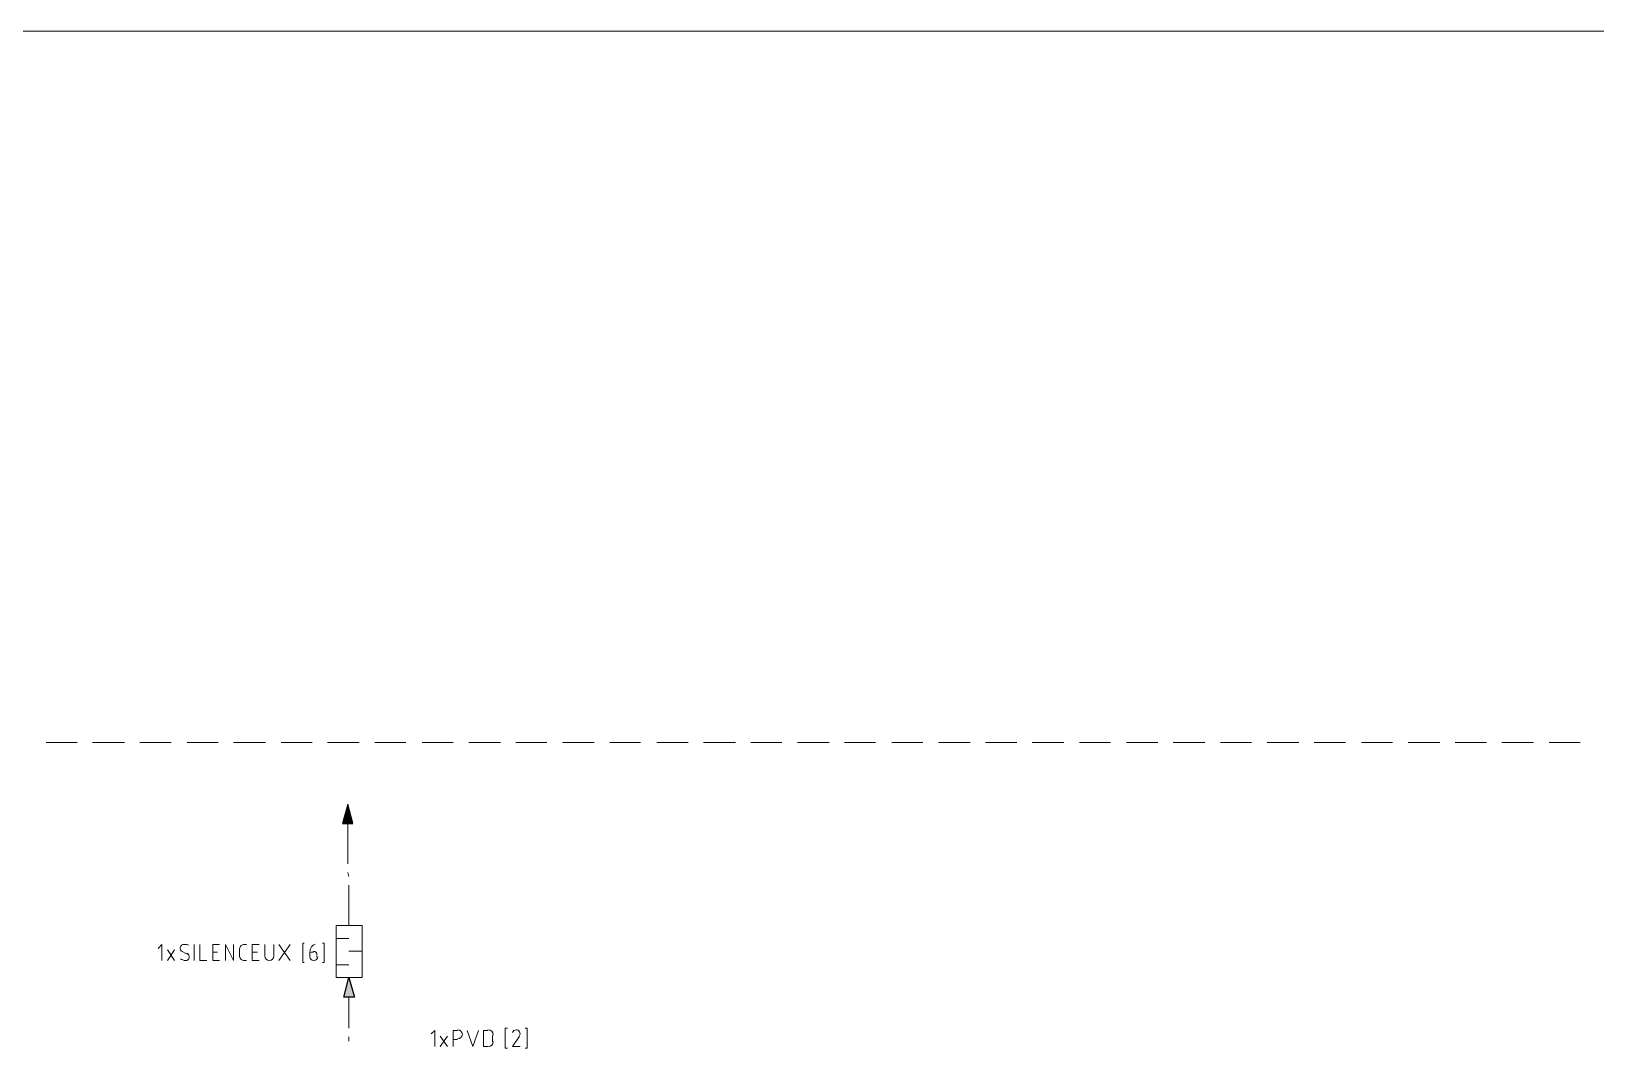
# Model space of a CAD drawing. Header units: millimetres. Extents: x 7 to 416, y 7 to 290.
# Drawn here: x 109.3 to 203.3, y 229 to 290.1 of the extents above; entities that cross this region are included whole.
import ezdxf

# ---------------------------------------------------------------- set-up
doc = ezdxf.new("R2010")
doc.units = ezdxf.units.MM
doc.header["$MEASUREMENT"] = 0
doc.layers.get('0').update_dxf_attribs({"linetype": 'CONTINUOUS'})

msp = doc.modelspace()

# ---------------------------------------------------------------- hatches: boundary and pattern name
at = {"true_color": 0x000006}
for points in [[(128.003, 242.52), (128.631, 242.52), (128.333, 243.661)], [(128.714, 232.096), (128.085, 232.096), (128.383, 233.287)]]:
    msp.add_hatch(color=0, dxfattribs=at).paths.add_polyline_path(points)

# ---------------------------------------------------------------- linework, layer by layer
at = {"color": 0, "linetype": 'Continuous', "lineweight": 15, "true_color": 0x000007}
msp.add_lwpolyline([(6.685, 6.585), (413.063, 6.585), (413.063, 290.091), (6.685, 290.091)], close=True, dxfattribs=at)
at = {"color": 0, "linetype": 'Continuous', "lineweight": 20, "true_color": 0xbababa}
for points in [[(110.199, 247.384), (112.068, 247.384), (112.068, 247.384)], [(112.995, 247.384), (114.914, 247.384), (114.914, 247.384)], [(115.841, 247.384), (117.711, 247.384), (117.711, 247.384)], [(118.67, 247.384), (120.54, 247.384), (120.54, 247.384)], [(121.467, 247.384), (123.386, 247.384), (123.386, 247.384)], [(124.313, 247.384), (126.182, 247.384), (126.182, 247.384)], [(127.109, 247.384), (129.012, 247.384), (129.012, 247.384)], [(129.938, 247.384), (131.808, 247.384), (131.808, 247.384)], [(132.784, 247.384), (134.654, 247.384), (134.654, 247.384)], [(135.581, 247.384), (137.484, 247.384), (137.484, 247.384)], [(138.41, 247.384), (140.28, 247.384), (140.28, 247.384)], [(141.207, 247.384), (143.126, 247.384), (143.126, 247.384)], [(144.052, 247.384), (145.906, 247.384), (145.906, 247.384)], [(146.882, 247.384), (148.752, 247.384), (148.752, 247.384)], [(149.678, 247.384), (151.598, 247.384), (151.598, 247.384)], [(152.524, 247.384), (154.377, 247.384), (154.377, 247.384)], [(155.321, 247.384), (157.223, 247.384), (157.223, 247.384)], [(158.15, 247.384), (160.02, 247.384), (160.02, 247.384)], [(160.996, 247.384), (162.849, 247.384), (162.849, 247.384)], [(163.792, 247.384), (165.695, 247.384), (165.695, 247.384)], [(166.622, 247.384), (168.491, 247.384), (168.491, 247.384)], [(169.418, 247.384), (171.321, 247.384), (171.321, 247.384)], [(172.264, 247.384), (174.117, 247.384), (174.117, 247.384)], [(175.093, 247.384), (176.963, 247.384), (176.963, 247.384)], [(177.89, 247.384), (179.793, 247.384), (179.793, 247.384)], [(180.736, 247.384), (182.589, 247.384), (182.589, 247.384)], [(183.532, 247.384), (185.435, 247.384), (185.435, 247.384)], [(186.361, 247.384), (188.231, 247.384), (188.231, 247.384)], [(189.207, 247.384), (191.061, 247.384), (191.061, 247.384)], [(192.004, 247.384), (193.907, 247.384), (193.907, 247.384)], [(194.833, 247.384), (196.703, 247.384), (196.703, 247.384)], [(197.63, 247.384), (199.532, 247.384), (199.532, 247.384)], [(200.476, 247.384), (202.329, 247.384), (202.329, 247.384)]]:
    msp.add_lwpolyline(points, dxfattribs=at)
at = {"color": 0, "linetype": 'Continuous', "lineweight": -2, "true_color": 0x000006}
for points in [[(128.003, 242.52), (128.631, 242.52), (128.333, 243.661)], [(128.714, 232.096), (128.085, 232.096), (128.383, 233.287)]]:
    msp.add_lwpolyline(points, close=True, dxfattribs=at)
at = {"color": 0, "linetype": 'Continuous', "lineweight": 15, "true_color": 0x000006}
for points in [[(128.333, 240.104), (128.333, 242.52), (128.333, 242.52)], [(128.383, 239.343), (128.333, 239.591), (128.333, 239.591)], [(128.383, 236.414), (128.383, 238.83), (128.383, 238.83)], [(128.383, 235.62), (127.622, 235.62), (127.622, 235.62)], [(128.383, 234.048), (127.622, 234.048), (127.622, 234.048)], [(129.177, 234.859), (128.383, 234.859), (128.383, 234.859)], [(128.383, 230.242), (128.383, 232.096), (128.383, 232.096)], [(128.383, 229.465), (128.383, 229.729), (128.383, 229.729)]]:
    msp.add_lwpolyline(points, dxfattribs=at)
msp.add_lwpolyline([(129.177, 236.414), (127.622, 236.414), (127.622, 233.287), (129.177, 233.287)], close=True, dxfattribs=at)
at = {"color": 0, "linetype": 'Continuous', "lineweight": 15, "true_color": 0x000007}
for points in [[(117.148, 234.296), (117.148, 235.272), (116.933, 235.024)], [(117.496, 234.296), (117.909, 234.942), (117.909, 234.942)], [(117.496, 234.942), (117.909, 234.296), (117.909, 234.296)], [(119.101, 234.296), (119.101, 235.272), (119.101, 235.272)], [(119.432, 235.272), (119.432, 234.296), (119.862, 234.296)], [(120.623, 234.296), (120.209, 234.296), (120.209, 235.272), (120.623, 235.272)], [(120.97, 234.296), (120.97, 235.272), (121.467, 234.296), (121.467, 235.272)], [(121.814, 234.511), (121.814, 235.024), (121.814, 235.024)], [(122.062, 235.272), (122.228, 235.272), (122.228, 235.272)], [(123.006, 234.296), (122.575, 234.296), (122.575, 235.272), (123.006, 235.272)], [(123.336, 235.272), (123.336, 234.561), (123.336, 234.561)], [(123.882, 234.561), (123.882, 235.272), (123.882, 235.272)], [(124.18, 235.272), (124.859, 234.296), (124.859, 234.296)], [(124.859, 235.272), (124.18, 234.296), (124.18, 234.296)], [(125.703, 235.355), (125.62, 235.355), (125.62, 234.18), (125.703, 234.18)], [(126.811, 235.355), (126.894, 235.355), (126.894, 234.18), (126.811, 234.18)], [(118.339, 234.859), (118.67, 234.677), (118.67, 234.677)], [(120.49, 234.809), (120.209, 234.809), (120.209, 234.809)], [(122.228, 234.296), (122.062, 234.296), (122.062, 234.296)], [(122.906, 234.809), (122.575, 234.809), (122.575, 234.809)], [(126.05, 234.809), (126.05, 234.511), (126.05, 234.511)], [(126.265, 234.809), (126.05, 234.809), (126.05, 234.809)], [(126.464, 234.511), (126.464, 234.594), (126.464, 234.594)], [(137.914, 230.242), (137.781, 230.242), (137.781, 229.051), (137.914, 229.051)], [(138.973, 230.242), (139.089, 230.242), (139.089, 229.051), (138.973, 229.051)], [(133.546, 229.134), (133.546, 230.11), (133.33, 229.895)], [(133.876, 229.134), (134.307, 229.763), (134.307, 229.763)], [(133.876, 229.763), (134.307, 229.134), (134.307, 229.134)], [(134.654, 229.134), (134.654, 230.11), (134.902, 230.11)], [(134.902, 229.564), (134.654, 229.564), (134.654, 229.564)], [(135.498, 230.11), (135.829, 229.134), (136.176, 230.11)], [(136.722, 230.11), (136.474, 230.11), (136.474, 229.134)], [(137.02, 229.432), (137.02, 229.812), (137.02, 229.812)], [(138.625, 229.763), (138.212, 229.134), (138.675, 229.134)], [(136.474, 229.134), (136.722, 229.134), (136.722, 229.134)]]:
    msp.add_lwpolyline(points, dxfattribs=at)
for points in [[(118.488, 235.272), (118.373, 235.272), (118.29, 235.206), (118.257, 235.09), (118.257, 235.09), (118.24, 234.991), (118.29, 234.875), (118.389, 234.842)], [(118.571, 234.296), (118.687, 234.296), (118.77, 234.379), (118.803, 234.478), (118.803, 234.478), (118.819, 234.578), (118.77, 234.693), (118.67, 234.743)], [(123.336, 234.578), (123.336, 234.429), (123.452, 234.296), (123.618, 234.296), (123.618, 234.296), (123.767, 234.296), (123.882, 234.429), (123.882, 234.578)], [(126.05, 234.528), (126.05, 234.412), (126.149, 234.296), (126.282, 234.296), (126.282, 234.296), (126.414, 234.296), (126.513, 234.412), (126.513, 234.528)], [(126.464, 234.627), (126.48, 234.693), (126.464, 234.76), (126.414, 234.793), (126.414, 234.793), (126.381, 234.842), (126.315, 234.859), (126.249, 234.842)], [(134.919, 229.597), (135.068, 229.597), (135.2, 229.729), (135.2, 229.878), (135.2, 229.878), (135.2, 230.027), (135.068, 230.143), (134.919, 230.143)], [(138.642, 229.796), (138.675, 229.862), (138.675, 229.961), (138.642, 230.027), (138.642, 230.027), (138.592, 230.11), (138.526, 230.143), (138.443, 230.143)]]:
    msp.add_open_spline(points, degree=3, knots=[0, 0, 0, 0, 0.125, 0.125, 0.125, 0.125, 1, 1, 1, 1], dxfattribs=at)
for points in [[(118.77, 235.223), (118.687, 235.256), (118.588, 235.272), (118.488, 235.272)], [(122.079, 235.272), (121.963, 235.272), (121.847, 235.173), (121.847, 235.041)], [(126.364, 235.289), (126.182, 235.223), (126.067, 235.057), (126.05, 234.859)], [(118.273, 234.412), (118.356, 234.346), (118.472, 234.313), (118.588, 234.296)], [(121.847, 234.528), (121.847, 234.412), (121.963, 234.296), (122.079, 234.296)], [(137.053, 229.829), (137.053, 230.011), (136.921, 230.143), (136.739, 230.143)], [(136.739, 229.134), (136.921, 229.134), (137.053, 229.283), (137.053, 229.448)], [(138.443, 230.143), (138.327, 230.143), (138.245, 230.077), (138.212, 229.978)]]:
    msp.add_open_spline(points, degree=3, dxfattribs=at)

doc.saveas('drawing.dxf')
